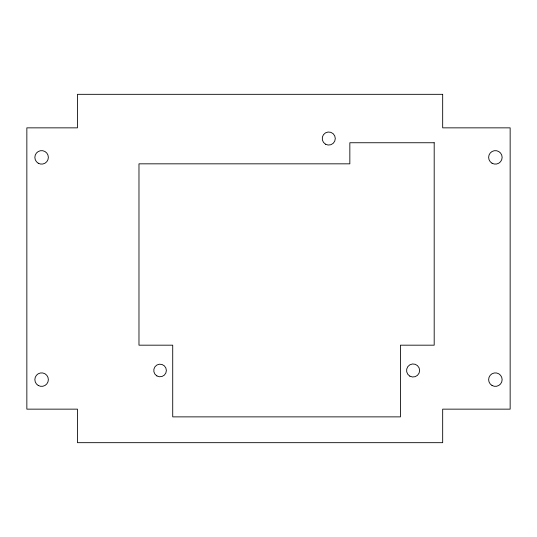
<?xml version="1.0" encoding="UTF-8"?>
<svg xmlns="http://www.w3.org/2000/svg" width="537" height="537" viewBox="0 0 537 537"><rect width="100%" height="100%" fill="white"/><g stroke="black" fill="none" stroke-linecap="round" stroke-linejoin="round"><path stroke-width="0.81" d="M442.676 94.324L77.456 94.324L77.456 127.853L26.85 127.853L26.85 409.147L77.456 409.147L77.456 442.676L442.676 442.676L442.676 409.147L510.15 409.147L510.15 127.853L442.676 127.853L442.676 94.324M434.191 142.748L349.842 142.748L349.842 163.832L138.976 163.832L138.976 345.177L172.719 345.177L172.719 416.873L400.448 416.873L400.448 345.177L434.191 345.177L434.191 142.748M492.013 163.221A6.746 6.746 0 0 0 502.135 157.375A6.746 6.746 0 0 0 492.013 151.528A6.746 6.746 0 0 0 492.013 163.221M492.013 385.472A6.746 6.746 0 0 0 502.135 379.625A6.746 6.746 0 0 0 492.013 373.779A6.746 6.746 0 0 0 492.013 385.472M38.234 163.221A6.746 6.746 0 0 0 48.357 157.375A6.746 6.746 0 0 0 38.234 151.528A6.746 6.746 0 0 0 38.234 163.221M38.234 385.472A6.746 6.746 0 0 0 48.357 379.625A6.746 6.746 0 0 0 38.234 373.779A6.746 6.746 0 0 0 38.234 385.472M325.489 144.191A6.538 6.538 0 0 0 335.296 138.533A6.538 6.538 0 0 0 325.489 132.867A6.538 6.538 0 0 0 325.489 144.191M156.911 375.947A6.316 6.316 0 0 0 166.376 370.483A6.316 6.316 0 0 0 156.911 365.012A6.316 6.316 0 0 0 156.911 375.947M409.832 376.142A6.538 6.538 0 0 0 419.639 370.483A6.538 6.538 0 0 0 409.832 364.818A6.538 6.538 0 0 0 409.832 376.142"/></g></svg>
